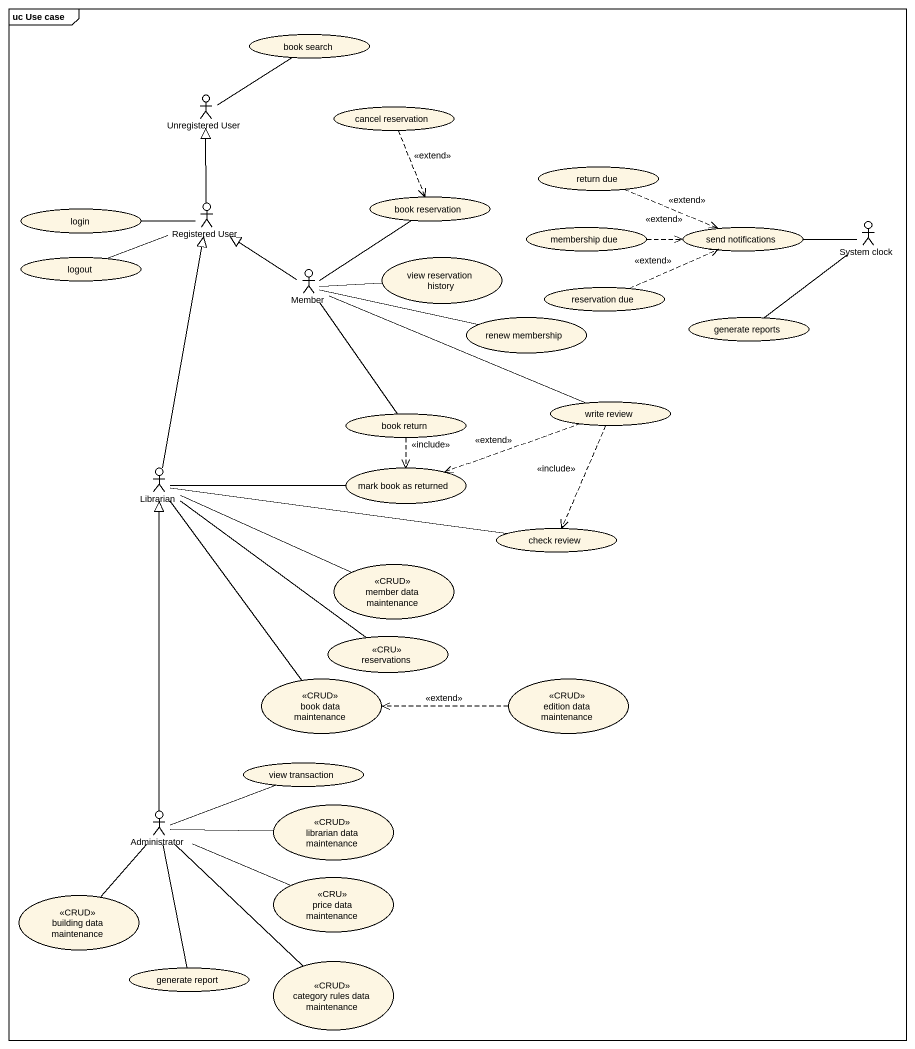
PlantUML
@startuml
mainframe uc Use case
usecase "book search" as book_search
actor "Unregistered User" as Unregistered_User
usecase "cancel reservation" as cancel_reservation
usecase "return due" as return_due
usecase login
actor "Registered User" as Registered_User
usecase "book reservation" as book_reservation
usecase "membership due" as membership_due
usecase "send notifications" as send_notifications
actor "System clock" as System_clock
usecase logout
usecase "view reservation history" as view_reservation_history
actor Member
usecase "reservation due" as reservation_due
usecase "renew membership" as renew_membership
usecase "generate reports" as generate_reports
usecase "book return" as book_return
usecase "write review" as write_review
actor Librarian
usecase "mark book as returned" as mark_book_as_returned
usecase "check review" as check_review
usecase "member data maintenance" as member_data_maintenance <<CRUD>>
usecase reservations <<CRU>>
usecase "book data maintenance" as book_data_maintenance <<CRUD>>
usecase "edition data maintenance" as edition_data_maintenance <<CRUD>>
usecase "view transaction" as view_transaction
usecase "librarian data maintenance" as librarian_data_maintenance <<CRUD>>
actor Administrator
usecase "price data maintenance" as price_data_maintenance <<CRU>>
usecase "building data maintenance" as building_data_maintenance <<CRUD>>
usecase "category rules data maintenance" as category_rules_data <<CRUD>>
usecase "generate report" as generate_report
Unregistered_User -up- book_search
cancel_reservation ..> book_reservation : <<extend>>
return_due .right.> send_notifications : <<extend>>
Registered_User -up-|> Unregistered_User
Registered_User -left- login
Registered_User -left- logout
membership_due .right.> send_notifications : <<extend>>
send_notifications -right- System_clock
Member -up-|> Registered_User
Member -up- book_reservation
Member -right- view_reservation_history
Member -right- renew_membership
Member -- book_return
Member -right- write_review
reservation_due .right.> send_notifications : <<extend>>
generate_reports -up- System_clock
book_return ..> mark_book_as_returned : <<include>>
write_review .left.> mark_book_as_returned : <<extend>>
write_review ..> check_review : <<include>>
Librarian -up-|> Registered_User
Librarian -right- check_review
Librarian -right- member_data_maintenance
mark_book_as_returned -left- Librarian
reservations -up- Librarian
book_data_maintenance -up- Librarian
edition_data_maintenance .left.> book_data_maintenance : <<extend>>
Administrator -up-|> Librarian
Administrator -right- view_transaction
Administrator -right- librarian_data_maintenance
Administrator -right- price_data_maintenance
Administrator -- building_data_maintenance
Administrator -- category_rules_data
Administrator -- generate_report
@enduml
